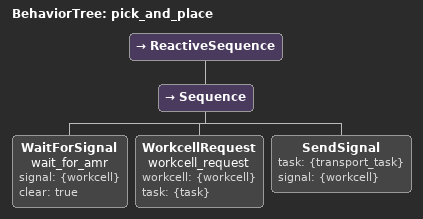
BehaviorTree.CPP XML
<root main_tree_to_execute="pick_and_place">
  <BehaviorTree ID="pick_and_place">
    <ReactiveSequence>
      <!--IsPauseTriggered paused="{paused}"/-->
      <Sequence>
        <WaitForSignal name="wait_for_amr" signal="{workcell}" clear="true"/>
        <WorkcellRequest name="workcell_request" workcell="{workcell}" task="{task}"/>
        <!-- The transporter will listen and send an appropriate dispenser result for RMF or noop for conveyor belt-->
        <SendSignal task="{transport_task}" signal="{workcell}"/>
      </Sequence>
    </ReactiveSequence>
  </BehaviorTree>
</root>
